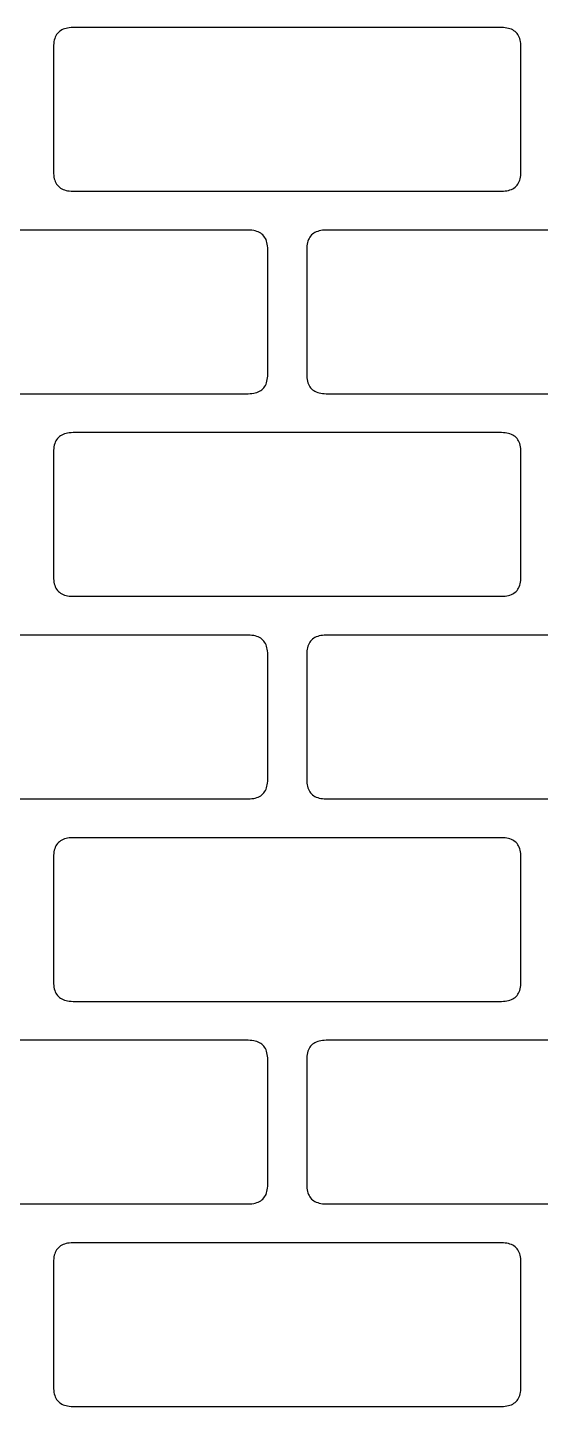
# Model space of a CAD drawing. Header units: metres. Extents: x 10 to 780, y 10 to 780.
# Drawn here: x 263.3 to 395, y 426 to 780 of the extents above; entities that cross this region are included whole.
import ezdxf

# ---------------------------------------------------------------- set-up
doc = ezdxf.new("R2010")
doc.units = ezdxf.units.M

msp = doc.modelspace()

# ---------------------------------------------------------------- linework, layer by layer
for p, q in [((271.5125, 778.9875), (271.25003, 778.75)), ((271.80002, 779.2), (271.5125, 778.9875)), ((272.11252, 779.3875), (271.80002, 779.2)), ((272.45, 779.55), (272.11252, 779.3875)), ((272.8125, 779.6875), (272.45, 779.55)), ((273.2, 779.8), (272.8125, 779.6875)), ((273.61252, 779.8875), (273.2, 779.8)), ((274.05002, 779.95), (273.61252, 779.8875)), ((274.5125, 779.9875), (274.05002, 779.95)), ((275, 780), (274.5125, 779.9875)), ((385.0001, 780.00024), (275, 780)), ((385.48758, 779.98773), (385.0001, 780.00024)), ((385.95007, 779.9502), (385.48758, 779.98773)), ((386.38757, 779.8877), (385.95007, 779.9502)), ((386.80008, 779.8002), (386.38757, 779.8877)), ((387.18756, 779.6876), (386.80008, 779.8002)), ((387.55005, 779.5501), (387.18756, 779.6876)), ((387.88754, 779.3876), (387.55005, 779.5501)), ((388.20004, 779.2001), (387.88754, 779.3876)), ((388.48755, 778.98755), (388.20004, 779.2001)), ((388.75003, 778.75006), (388.48755, 778.98755)), ((270.01257, 775.4875), (270.0001, 775)), ((270.05008, 775.95), (270.01257, 775.4875)), ((270.11258, 776.3875), (270.05008, 775.95)), ((270.20007, 776.8), (270.11258, 776.3875)), ((270.31256, 777.1875), (270.20007, 776.8)), ((270.45004, 777.55), (270.31256, 777.1875)), ((270.61255, 777.8875), (270.45004, 777.55)), ((270.80005, 778.2), (270.61255, 777.8875)), ((271.01254, 778.4875), (270.80005, 778.2)), ((271.25003, 778.75), (271.01254, 778.4875)), ((388.98752, 778.48755), (388.75003, 778.75006)), ((389.2, 778.2), (388.98752, 778.48755)), ((389.3875, 777.8875), (389.2, 778.2)), ((389.55002, 777.55), (389.3875, 777.8875)), ((389.6875, 777.1875), (389.55002, 777.55)), ((389.8, 776.8), (389.6875, 777.1875)), ((389.88748, 776.3875), (389.8, 776.8)), ((389.94998, 775.95), (389.88748, 776.3875)), ((389.9875, 775.4875), (389.94998, 775.95)), ((390, 775), (389.9875, 775.4875)), ((270.0001, 775), (270, 743)), ((390.00012, 743.0001), (390, 775)), ((270, 743), (270.0125, 742.5125)), ((270.0125, 742.5125), (270.05002, 742.05005)), ((270.05002, 742.05005), (270.11252, 741.61255)), ((270.11252, 741.61255), (270.2, 741.2001)), ((270.2, 741.2001), (270.3125, 740.81256)), ((270.3125, 740.81256), (270.45, 740.4501)), ((270.45, 740.4501), (270.61252, 740.1126)), ((270.61252, 740.1126), (270.80002, 739.8001)), ((389.20007, 739.80005), (389.38757, 740.11255)), ((389.38757, 740.11255), (389.55008, 740.4501)), ((389.55008, 740.4501), (389.6876, 740.81256)), ((389.6876, 740.81256), (389.8001, 741.2001)), ((389.8001, 741.2001), (389.8876, 741.6126)), ((389.8876, 741.6126), (389.9501, 742.0501)), ((389.9501, 742.0501), (389.9876, 742.51263)), ((389.9876, 742.51263), (390.00012, 743.0001)), ((270.80002, 739.8001), (271.0125, 739.51263)), ((271.0125, 739.51263), (271.25, 739.2501)), ((271.25, 739.2501), (271.5125, 739.01263)), ((271.5125, 739.01263), (271.80002, 738.8002)), ((271.80002, 738.8002), (272.11252, 738.6127)), ((272.11252, 738.6127), (272.45, 738.4502)), ((272.45, 738.4502), (272.81253, 738.3127)), ((272.81253, 738.3127), (273.20004, 738.2002)), ((273.20004, 738.2002), (273.61255, 738.11273)), ((273.61255, 738.11273), (274.05005, 738.05023)), ((274.05005, 738.05023), (274.51254, 738.01276)), ((274.51254, 738.01276), (275.00006, 738.00024)), ((275.00006, 738.00024), (385, 738)), ((385, 738), (385.48752, 738.0125)), ((385.48752, 738.0125), (385.95, 738.05)), ((385.95, 738.05), (386.3875, 738.1125)), ((386.3875, 738.1125), (386.80002, 738.2)), ((386.80002, 738.2), (387.18753, 738.3125)), ((387.18753, 738.3125), (387.55005, 738.45)), ((387.55005, 738.45), (387.88754, 738.6125)), ((387.88754, 738.6125), (388.20004, 738.8)), ((388.20004, 738.8), (388.48755, 739.0125)), ((388.48755, 739.0125), (388.75006, 739.25)), ((388.75006, 739.25), (388.98758, 739.5125)), ((388.98758, 739.5125), (389.20007, 739.80005)), ((320.0001, 728.00037), (210, 728)), ((320.48758, 727.98785), (320.0001, 728.00037)), ((320.95007, 727.9503), (320.48758, 727.98785)), ((321.38757, 727.88776), (320.95007, 727.9503)), ((321.80005, 727.80023), (321.38757, 727.88776)), ((322.18753, 727.6877), (321.80005, 727.80023)), ((322.55002, 727.5502), (322.18753, 727.6877)), ((322.8875, 727.38763), (322.55002, 727.5502)), ((323.2, 727.20013), (322.8875, 727.38763)), ((323.48752, 726.9876), (323.2, 727.20013)), ((323.75, 726.7501), (323.48752, 726.9876)), ((323.9875, 726.4876), (323.75, 726.7501)), ((324.19998, 726.2001), (323.9875, 726.4876)), ((324.38748, 725.8876), (324.19998, 726.2001)), ((324.55, 725.55005), (324.38748, 725.8876)), ((335.61258, 725.88763), (335.4501, 725.5502)), ((335.80008, 726.20013), (335.61258, 725.88763)), ((336.01257, 726.4876), (335.80008, 726.20013)), ((336.25006, 726.7501), (336.01257, 726.4876)), ((336.51254, 726.9876), (336.25006, 726.7501)), ((336.80005, 727.2001), (336.51254, 726.9876)), ((337.11255, 727.3876), (336.80005, 727.2001)), ((337.45004, 727.55005), (337.11255, 727.3876)), ((337.81253, 727.68756), (337.45004, 727.55005)), ((338.2, 727.80005), (337.81253, 727.68756)), ((338.61252, 727.8875), (338.2, 727.80005)), ((339.05002, 727.95), (338.61252, 727.8875)), ((339.5125, 727.9875), (339.05002, 727.95)), ((340, 728), (339.5125, 727.9875)), ((450, 728.00037), (340, 728)), ((324.6875, 725.18756), (324.55, 725.55005)), ((324.8, 724.80005), (324.6875, 725.18756)), ((324.88748, 724.3875), (324.8, 724.80005)), ((324.94998, 723.95), (324.88748, 724.3875)), ((324.9875, 723.4875), (324.94998, 723.95)), ((325, 723), (324.9875, 723.4875)), ((325.0001, 690.99994), (325, 723)), ((335.00018, 723.00024), (335, 691)), ((335.01266, 723.48773), (335.00018, 723.00024)), ((335.05014, 723.9502), (335.01266, 723.48773)), ((335.11264, 724.3877), (335.05014, 723.9502)), ((335.20013, 724.8002), (335.11264, 724.3877)), ((335.31262, 725.1877), (335.20013, 724.8002)), ((335.4501, 725.5502), (335.31262, 725.1877)), ((324.95007, 690.05), (324.98758, 690.51245)), ((324.98758, 690.51245), (325.0001, 690.99994)), ((335, 691), (335.0125, 690.5125)), ((335.0125, 690.5125), (335.05002, 690.05)), ((322.88754, 686.6125), (323.20004, 686.8)), ((323.20004, 686.8), (323.48755, 687.0125)), ((323.48755, 687.0125), (323.75006, 687.25)), ((323.75006, 687.25), (323.98758, 687.5125)), ((323.98758, 687.5125), (324.20007, 687.8)), ((324.20007, 687.8), (324.38757, 688.1125)), ((324.38757, 688.1125), (324.55008, 688.45)), ((324.55008, 688.45), (324.6876, 688.8125)), ((324.6876, 688.8125), (324.80008, 689.2)), ((324.80008, 689.2), (324.88757, 689.6125)), ((324.88757, 689.6125), (324.95007, 690.05)), ((335.05002, 690.05), (335.11252, 689.6125)), ((335.11252, 689.6125), (335.2, 689.2)), ((335.2, 689.2), (335.3125, 688.8125)), ((335.3125, 688.8125), (335.45, 688.45)), ((335.45, 688.45), (335.61252, 688.1125)), ((335.61252, 688.1125), (335.80002, 687.8)), ((335.80002, 687.8), (336.0125, 687.5125)), ((336.0125, 687.5125), (336.25, 687.25)), ((336.25, 687.25), (336.5125, 687.0125)), ((336.5125, 687.0125), (336.80002, 686.80005)), ((336.80002, 686.80005), (337.11252, 686.61255)), ((209.99998, 686.0002), (320, 686)), ((320, 686), (320.48752, 686.0125)), ((320.48752, 686.0125), (320.95, 686.05)), ((320.95, 686.05), (321.3875, 686.1125)), ((321.3875, 686.1125), (321.80002, 686.2)), ((321.80002, 686.2), (322.18753, 686.3125)), ((322.18753, 686.3125), (322.55005, 686.45)), ((322.55005, 686.45), (322.88754, 686.6125)), ((337.11252, 686.61255), (337.45, 686.4501)), ((337.45, 686.4501), (337.8125, 686.31256)), ((337.8125, 686.31256), (338.2, 686.2001)), ((338.2, 686.2001), (338.61252, 686.1126)), ((338.61252, 686.1126), (339.05002, 686.0501)), ((339.05002, 686.0501), (339.5125, 686.01263)), ((339.5125, 686.01263), (340, 686.0002)), ((340, 686.0002), (450, 686)), ((270.20007, 672.8), (270.11258, 672.3875)), ((270.31256, 673.1875), (270.20007, 672.8)), ((270.45004, 673.55), (270.31256, 673.1875)), ((270.61255, 673.8875), (270.45004, 673.55)), ((270.80005, 674.2), (270.61255, 673.8875)), ((271.01254, 674.4875), (270.80005, 674.2)), ((271.25003, 674.75), (271.01254, 674.4875)), ((271.5125, 674.9875), (271.25003, 674.75)), ((271.80002, 675.2), (271.5125, 674.9875)), ((272.11252, 675.3875), (271.80002, 675.2)), ((272.45, 675.55), (272.11252, 675.3875)), ((272.8125, 675.6875), (272.45, 675.55)), ((273.2, 675.8), (272.8125, 675.6875)), ((273.61252, 675.8875), (273.2, 675.8)), ((274.05002, 675.95), (273.61252, 675.8875)), ((274.5125, 675.9875), (274.05002, 675.95)), ((275, 676), (274.5125, 675.9875)), ((385.0001, 676.0004), (275, 676)), ((385.48758, 675.9879), (385.0001, 676.0004)), ((385.95007, 675.9504), (385.48758, 675.9879)), ((386.38757, 675.8878), (385.95007, 675.9504)), ((386.80008, 675.8003), (386.38757, 675.8878)), ((387.18756, 675.68774), (386.80008, 675.8003)), ((387.55005, 675.55023), (387.18756, 675.68774)), ((387.88754, 675.3877), (387.55005, 675.55023)), ((388.20004, 675.2002), (387.88754, 675.3877)), ((388.48755, 674.9877), (388.20004, 675.2002)), ((388.75003, 674.7501), (388.48755, 674.9877)), ((388.98752, 674.4876), (388.75003, 674.7501)), ((389.2, 674.2001), (388.98752, 674.4876)), ((389.3875, 673.8876), (389.2, 674.2001)), ((389.55002, 673.55005), (389.3875, 673.8876)), ((389.6875, 673.18756), (389.55002, 673.55005)), ((389.8, 672.80005), (389.6875, 673.18756)), ((389.88748, 672.3875), (389.8, 672.80005)), ((270.0001, 671), (270, 639)), ((270.01257, 671.4875), (270.0001, 671)), ((270.05008, 671.95), (270.01257, 671.4875)), ((270.11258, 672.3875), (270.05008, 671.95)), ((389.94998, 671.95), (389.88748, 672.3875)), ((389.9875, 671.4875), (389.94998, 671.95)), ((390, 671), (389.9875, 671.4875)), ((390.00012, 639.00024), (390, 671)), ((270, 639), (270.0125, 638.5125)), ((270.0125, 638.5125), (270.05002, 638.05005)), ((270.05002, 638.05005), (270.11252, 637.61255)), ((270.11252, 637.61255), (270.2, 637.2001)), ((389.8001, 637.20013), (389.8876, 637.6127)), ((389.8876, 637.6127), (389.9501, 638.0502)), ((389.9501, 638.0502), (389.9876, 638.5127)), ((389.9876, 638.5127), (390.00012, 639.00024)), ((270.2, 637.2001), (270.3125, 636.81256)), ((270.3125, 636.81256), (270.45, 636.4501)), ((270.45, 636.4501), (270.61252, 636.1126)), ((270.61252, 636.1126), (270.80002, 635.8001)), ((270.80002, 635.8001), (271.0125, 635.51263)), ((271.0125, 635.51263), (271.25, 635.2501)), ((271.25, 635.2501), (271.5125, 635.01263)), ((271.5125, 635.01263), (271.80002, 634.8002)), ((271.80002, 634.8002), (272.11252, 634.6127)), ((272.11252, 634.6127), (272.45, 634.4502)), ((272.45, 634.4502), (272.81253, 634.3127)), ((272.81253, 634.3127), (273.20004, 634.2002)), ((273.20004, 634.2002), (273.61255, 634.11273)), ((273.61255, 634.11273), (274.05005, 634.05023)), ((274.05005, 634.05023), (274.51254, 634.01276)), ((274.51254, 634.01276), (275.00006, 634.00024)), ((275.00006, 634.00024), (385, 634)), ((385, 634), (385.48752, 634.0125)), ((385.48752, 634.0125), (385.95, 634.05)), ((385.95, 634.05), (386.3875, 634.1125)), ((386.3875, 634.1125), (386.80002, 634.2)), ((386.80002, 634.2), (387.18753, 634.3125)), ((387.18753, 634.3125), (387.55005, 634.45)), ((387.55005, 634.45), (387.88754, 634.61255)), ((387.88754, 634.61255), (388.20004, 634.80005)), ((388.20004, 634.80005), (388.48755, 635.0126)), ((388.48755, 635.0126), (388.75006, 635.25006)), ((388.75006, 635.25006), (388.98758, 635.5126)), ((388.98758, 635.5126), (389.20007, 635.8001)), ((389.20007, 635.8001), (389.38757, 636.1126)), ((389.38757, 636.1126), (389.55008, 636.45013)), ((389.55008, 636.45013), (389.6876, 636.8126)), ((389.6876, 636.8126), (389.8001, 637.20013)), ((320.0001, 623.99994), (210, 624)), ((320.48758, 623.9874), (320.0001, 623.99994)), ((320.95007, 623.94995), (320.48758, 623.9874)), ((321.38757, 623.88745), (320.95007, 623.94995)), ((321.80005, 623.8), (321.38757, 623.88745)), ((322.18753, 623.6875), (321.80005, 623.8)), ((322.55002, 623.55), (322.18753, 623.6875)), ((322.8875, 623.3875), (322.55002, 623.55)), ((323.2, 623.2), (322.8875, 623.3875)), ((323.48752, 622.9875), (323.2, 623.2)), ((336.80005, 623.2001), (336.51254, 622.9876)), ((337.11255, 623.3876), (336.80005, 623.2001)), ((337.45004, 623.55005), (337.11255, 623.3876)), ((337.81253, 623.68756), (337.45004, 623.55005)), ((338.2, 623.80005), (337.81253, 623.68756)), ((338.61252, 623.8875), (338.2, 623.80005)), ((339.05002, 623.95), (338.61252, 623.8875)), ((339.5125, 623.9875), (339.05002, 623.95)), ((340, 624), (339.5125, 623.9875)), ((450, 623.99994), (340, 624)), ((323.75, 622.75), (323.48752, 622.9875)), ((323.9875, 622.4875), (323.75, 622.75)), ((324.19998, 622.2), (323.9875, 622.4875)), ((324.38748, 621.8875), (324.19998, 622.2)), ((324.55, 621.55), (324.38748, 621.8875)), ((324.6875, 621.1875), (324.55, 621.55)), ((324.8, 620.8), (324.6875, 621.1875)), ((324.88748, 620.3875), (324.8, 620.8)), ((324.94998, 619.95), (324.88748, 620.3875)), ((324.9875, 619.4875), (324.94998, 619.95)), ((335.05014, 619.95026), (335.01266, 619.4878)), ((335.11264, 620.38776), (335.05014, 619.95026)), ((335.20013, 620.80023), (335.11264, 620.38776)), ((335.31262, 621.1877), (335.20013, 620.80023)), ((335.4501, 621.5502), (335.31262, 621.1877)), ((335.61258, 621.88763), (335.4501, 621.5502)), ((335.80008, 622.20013), (335.61258, 621.88763)), ((336.01257, 622.4876), (335.80008, 622.20013)), ((336.25006, 622.7501), (336.01257, 622.4876)), ((336.51254, 622.9876), (336.25006, 622.7501)), ((325, 619), (324.9875, 619.4875)), ((325.0001, 587.0004), (325, 619)), ((335.00018, 619.0003), (335, 587)), ((335.01266, 619.4878), (335.00018, 619.0003)), ((324.20007, 583.8002), (324.38757, 584.1127)), ((324.38757, 584.1127), (324.55008, 584.4502)), ((324.55008, 584.4502), (324.6876, 584.81274)), ((324.6876, 584.81274), (324.80008, 585.20026)), ((324.80008, 585.20026), (324.88757, 585.6128)), ((324.88757, 585.6128), (324.95007, 586.05035)), ((324.95007, 586.05035), (324.98758, 586.5129)), ((324.98758, 586.5129), (325.0001, 587.0004)), ((335, 587), (335.0125, 586.5125)), ((335.0125, 586.5125), (335.05002, 586.05005)), ((335.05002, 586.05005), (335.11252, 585.61255)), ((335.11252, 585.61255), (335.2, 585.2001)), ((335.2, 585.2001), (335.3125, 584.81256)), ((335.3125, 584.81256), (335.45, 584.4501)), ((335.45, 584.4501), (335.61252, 584.1126)), ((335.61252, 584.1126), (335.80002, 583.8001)), ((209.99998, 582.00024), (320, 582)), ((320, 582), (320.48752, 582.0125)), ((320.48752, 582.0125), (320.95, 582.05)), ((320.95, 582.05), (321.3875, 582.1125)), ((321.3875, 582.1125), (321.80002, 582.2)), ((321.80002, 582.2), (322.18753, 582.3125)), ((322.18753, 582.3125), (322.55005, 582.45)), ((322.55005, 582.45), (322.88754, 582.61255)), ((322.88754, 582.61255), (323.20004, 582.80005)), ((323.20004, 582.80005), (323.48755, 583.0126)), ((323.48755, 583.0126), (323.75006, 583.2501)), ((323.75006, 583.2501), (323.98758, 583.51263)), ((323.98758, 583.51263), (324.20007, 583.8002)), ((335.80002, 583.8001), (336.0125, 583.51263)), ((336.0125, 583.51263), (336.25, 583.2501)), ((336.25, 583.2501), (336.5125, 583.01263)), ((336.5125, 583.01263), (336.80002, 582.8002)), ((336.80002, 582.8002), (337.11252, 582.6127)), ((337.11252, 582.6127), (337.45, 582.4502)), ((337.45, 582.4502), (337.8125, 582.3127)), ((337.8125, 582.3127), (338.2, 582.2002)), ((338.2, 582.2002), (338.61252, 582.11273)), ((338.61252, 582.11273), (339.05002, 582.05023)), ((339.05002, 582.05023), (339.5125, 582.01276)), ((339.5125, 582.01276), (340, 582.00024)), ((340, 582.00024), (450, 582)), ((270.80005, 570.2), (270.61255, 569.8875)), ((271.01254, 570.4875), (270.80005, 570.2)), ((271.25003, 570.75), (271.01254, 570.4875)), ((271.5125, 570.9875), (271.25003, 570.75)), ((271.80002, 571.2), (271.5125, 570.9875)), ((272.11252, 571.3875), (271.80002, 571.2)), ((272.45, 571.55), (272.11252, 571.3875)), ((272.8125, 571.6875), (272.45, 571.55)), ((273.2, 571.8), (272.8125, 571.6875)), ((273.61252, 571.8875), (273.2, 571.8)), ((274.05002, 571.95), (273.61252, 571.8875)), ((274.5125, 571.9875), (274.05002, 571.95)), ((275, 572), (274.5125, 571.9875)), ((385.0001, 572), (275, 572)), ((385.48758, 571.9875), (385.0001, 572)), ((385.95007, 571.95), (385.48758, 571.9875)), ((386.38757, 571.8875), (385.95007, 571.95)), ((386.80008, 571.8), (386.38757, 571.8875)), ((387.18756, 571.6875), (386.80008, 571.8)), ((387.55005, 571.55), (387.18756, 571.6875)), ((387.88754, 571.3875), (387.55005, 571.55)), ((388.20004, 571.2), (387.88754, 571.3875)), ((388.48755, 570.9875), (388.20004, 571.2)), ((388.75003, 570.75), (388.48755, 570.9875)), ((388.98752, 570.4875), (388.75003, 570.75)), ((389.2, 570.2), (388.98752, 570.4875)), ((389.3875, 569.8875), (389.2, 570.2)), ((270.0001, 567.0001), (270, 535)), ((270.01257, 567.4876), (270.0001, 567.0001)), ((270.05008, 567.9501), (270.01257, 567.4876)), ((270.11258, 568.3876), (270.05008, 567.9501)), ((270.20007, 568.80005), (270.11258, 568.3876)), ((270.31256, 569.18756), (270.20007, 568.80005)), ((270.45004, 569.55005), (270.31256, 569.18756)), ((270.61255, 569.8875), (270.45004, 569.55005)), ((389.55002, 569.55), (389.3875, 569.8875)), ((389.6875, 569.1875), (389.55002, 569.55)), ((389.8, 568.8), (389.6875, 569.1875)), ((389.88748, 568.3875), (389.8, 568.8)), ((389.94998, 567.95), (389.88748, 568.3875)), ((389.9875, 567.4875), (389.94998, 567.95)), ((390, 567), (389.9875, 567.4875)), ((390.00012, 535.0001), (390, 567)), ((270, 535), (270.0125, 534.5125)), ((389.9876, 534.51263), (390.00012, 535.0001)), ((270.0125, 534.5125), (270.05002, 534.05005)), ((270.05002, 534.05005), (270.11252, 533.61255)), ((270.11252, 533.61255), (270.2, 533.2001)), ((270.2, 533.2001), (270.3125, 532.81256)), ((270.3125, 532.81256), (270.45, 532.4501)), ((270.45, 532.4501), (270.61252, 532.11255)), ((270.61252, 532.11255), (270.80002, 531.80005)), ((270.80002, 531.80005), (271.0125, 531.5126)), ((271.0125, 531.5126), (271.25, 531.25006)), ((271.25, 531.25006), (271.5125, 531.0126)), ((271.5125, 531.0126), (271.80002, 530.80005)), ((388.20004, 530.8), (388.48755, 531.0125)), ((388.48755, 531.0125), (388.75006, 531.25)), ((388.75006, 531.25), (388.98758, 531.5125)), ((388.98758, 531.5125), (389.20007, 531.80005)), ((389.20007, 531.80005), (389.38757, 532.11255)), ((389.38757, 532.11255), (389.55008, 532.4501)), ((389.55008, 532.4501), (389.6876, 532.81256)), ((389.6876, 532.81256), (389.8001, 533.2001)), ((389.8001, 533.2001), (389.8876, 533.6126)), ((389.8876, 533.6126), (389.9501, 534.0501)), ((389.9501, 534.0501), (389.9876, 534.51263)), ((271.80002, 530.80005), (272.11252, 530.61255)), ((272.11252, 530.61255), (272.45, 530.4501)), ((272.45, 530.4501), (272.81253, 530.31256)), ((272.81253, 530.31256), (273.20004, 530.2001)), ((273.20004, 530.2001), (273.61255, 530.11255)), ((273.61255, 530.11255), (274.05005, 530.05005)), ((274.05005, 530.05005), (274.51254, 530.0126)), ((274.51254, 530.0126), (275.00006, 530.00006)), ((275.00006, 530.00006), (385, 530)), ((385, 530), (385.48752, 530.0125)), ((385.48752, 530.0125), (385.95, 530.05)), ((385.95, 530.05), (386.3875, 530.1125)), ((386.3875, 530.1125), (386.80002, 530.2)), ((386.80002, 530.2), (387.18753, 530.3125)), ((387.18753, 530.3125), (387.55005, 530.45)), ((387.55005, 530.45), (387.88754, 530.6125)), ((387.88754, 530.6125), (388.20004, 530.8)), ((320.0001, 520.00024), (210, 520)), ((320.48758, 519.98773), (320.0001, 520.00024)), ((320.95007, 519.9502), (320.48758, 519.98773)), ((321.38757, 519.8877), (320.95007, 519.9502)), ((321.80005, 519.8002), (321.38757, 519.8877)), ((322.18753, 519.6877), (321.80005, 519.8002)), ((322.55002, 519.5502), (322.18753, 519.6877)), ((322.8875, 519.38763), (322.55002, 519.5502)), ((323.2, 519.20013), (322.8875, 519.38763)), ((323.48752, 518.9876), (323.2, 519.20013)), ((323.75, 518.7501), (323.48752, 518.9876)), ((323.9875, 518.4876), (323.75, 518.7501)), ((324.19998, 518.2001), (323.9875, 518.4876)), ((324.38748, 517.8876), (324.19998, 518.2001)), ((324.55, 517.55005), (324.38748, 517.8876)), ((324.6875, 517.18756), (324.55, 517.55005)), ((324.8, 516.80005), (324.6875, 517.18756)), ((335.31262, 517.18756), (335.20013, 516.80005)), ((335.4501, 517.55005), (335.31262, 517.18756)), ((335.61258, 517.8875), (335.4501, 517.55005)), ((335.80008, 518.2), (335.61258, 517.8875)), ((336.01257, 518.4875), (335.80008, 518.2)), ((336.25006, 518.75), (336.01257, 518.4875)), ((336.51254, 518.9875), (336.25006, 518.75)), ((336.80005, 519.2), (336.51254, 518.9875)), ((337.11255, 519.3875), (336.80005, 519.2)), ((337.45004, 519.55), (337.11255, 519.3875)), ((337.81253, 519.6875), (337.45004, 519.55)), ((338.2, 519.8), (337.81253, 519.6875)), ((338.61252, 519.8875), (338.2, 519.8)), ((339.05002, 519.95), (338.61252, 519.8875)), ((339.5125, 519.9875), (339.05002, 519.95)), ((340, 520), (339.5125, 519.9875)), ((450, 520.00024), (340, 520)), ((324.88748, 516.3875), (324.8, 516.80005)), ((324.94998, 515.95), (324.88748, 516.3875)), ((324.9875, 515.4875), (324.94998, 515.95)), ((325, 515), (324.9875, 515.4875)), ((325.0001, 483.00012), (325, 515)), ((335.00018, 515.0001), (335, 483)), ((335.01266, 515.4876), (335.00018, 515.0001)), ((335.05014, 515.9501), (335.01266, 515.4876)), ((335.11264, 516.3876), (335.05014, 515.9501)), ((335.20013, 516.80005), (335.11264, 516.3876)), ((324.80008, 481.20007), (324.88757, 481.61258)), ((324.88757, 481.61258), (324.95007, 482.05008)), ((324.95007, 482.05008), (324.98758, 482.5126)), ((324.98758, 482.5126), (325.0001, 483.00012)), ((335, 483), (335.0125, 482.5125)), ((335.0125, 482.5125), (335.05002, 482.05002)), ((335.05002, 482.05002), (335.11252, 481.61252)), ((335.11252, 481.61252), (335.2, 481.2)), ((209.99998, 478.00015), (320, 478)), ((320, 478), (320.48752, 478.0125)), ((320.48752, 478.0125), (320.95, 478.05002)), ((320.95, 478.05002), (321.3875, 478.11252)), ((321.3875, 478.11252), (321.80002, 478.2)), ((321.80002, 478.2), (322.18753, 478.3125)), ((322.18753, 478.3125), (322.55005, 478.45)), ((322.55005, 478.45), (322.88754, 478.61252)), ((322.88754, 478.61252), (323.20004, 478.80002)), ((323.20004, 478.80002), (323.48755, 479.0125)), ((323.48755, 479.0125), (323.75006, 479.25003)), ((323.75006, 479.25003), (323.98758, 479.51254)), ((323.98758, 479.51254), (324.20007, 479.80005)), ((324.20007, 479.80005), (324.38757, 480.11255)), ((324.38757, 480.11255), (324.55008, 480.45004)), ((324.55008, 480.45004), (324.6876, 480.81256)), ((324.6876, 480.81256), (324.80008, 481.20007)), ((335.2, 481.2), (335.3125, 480.8125)), ((335.3125, 480.8125), (335.45, 480.45)), ((335.45, 480.45), (335.61252, 480.11252)), ((335.61252, 480.11252), (335.80002, 479.80002)), ((335.80002, 479.80002), (336.0125, 479.5125)), ((336.0125, 479.5125), (336.25, 479.25003)), ((336.25, 479.25003), (336.5125, 479.01254)), ((336.5125, 479.01254), (336.80002, 478.80005)), ((336.80002, 478.80005), (337.11252, 478.61255)), ((337.11252, 478.61255), (337.45, 478.45007)), ((337.45, 478.45007), (337.8125, 478.3126)), ((337.8125, 478.3126), (338.2, 478.2001)), ((338.2, 478.2001), (338.61252, 478.1126)), ((338.61252, 478.1126), (339.05002, 478.0501)), ((339.05002, 478.0501), (339.5125, 478.01263)), ((339.5125, 478.01263), (340, 478.00015)), ((340, 478.00015), (450, 478)), ((272.11252, 467.38748), (271.80002, 467.19998)), ((272.45, 467.55), (272.11252, 467.38748)), ((272.8125, 467.6875), (272.45, 467.55)), ((273.2, 467.8), (272.8125, 467.6875)), ((273.61252, 467.88748), (273.2, 467.8)), ((274.05002, 467.94998), (273.61252, 467.88748)), ((274.5125, 467.9875), (274.05002, 467.94998)), ((275, 468), (274.5125, 467.9875)), ((385.0001, 468.00027), (275, 468)), ((385.48758, 467.98773), (385.0001, 468.00027)), ((385.95007, 467.9502), (385.48758, 467.98773)), ((386.38757, 467.88766), (385.95007, 467.9502)), ((386.80008, 467.80014), (386.38757, 467.88766)), ((387.18756, 467.68762), (386.80008, 467.80014)), ((387.55005, 467.5501), (387.18756, 467.68762)), ((387.88754, 467.3876), (387.55005, 467.5501)), ((388.20004, 467.20007), (387.88754, 467.3876)), ((270.05008, 463.94998), (270.01257, 463.4875)), ((270.11258, 464.38748), (270.05008, 463.94998)), ((270.20007, 464.8), (270.11258, 464.38748)), ((270.31256, 465.1875), (270.20007, 464.8)), ((270.45004, 465.55), (270.31256, 465.1875)), ((270.61255, 465.88748), (270.45004, 465.55)), ((270.80005, 466.19998), (270.61255, 465.88748)), ((271.01254, 466.4875), (270.80005, 466.19998)), ((271.25003, 466.75), (271.01254, 466.4875)), ((271.5125, 466.9875), (271.25003, 466.75)), ((271.80002, 467.19998), (271.5125, 466.9875)), ((388.48755, 466.98755), (388.20004, 467.20007)), ((388.75003, 466.75003), (388.48755, 466.98755)), ((388.98752, 466.48752), (388.75003, 466.75003)), ((389.2, 466.2), (388.98752, 466.48752)), ((389.3875, 465.8875), (389.2, 466.2)), ((389.55002, 465.55002), (389.3875, 465.8875)), ((389.6875, 465.1875), (389.55002, 465.55002)), ((389.8, 464.8), (389.6875, 465.1875)), ((389.88748, 464.38748), (389.8, 464.8)), ((389.94998, 463.94998), (389.88748, 464.38748)), ((389.9875, 463.4875), (389.94998, 463.94998)), ((270.0001, 463), (270, 431)), ((270.01257, 463.4875), (270.0001, 463)), ((390, 463), (389.9875, 463.4875)), ((390.00012, 431.0002), (390, 463)), ((270, 431), (270.0125, 430.5125)), ((270.0125, 430.5125), (270.05002, 430.05002)), ((270.05002, 430.05002), (270.11252, 429.61252)), ((270.11252, 429.61252), (270.2, 429.2)), ((270.2, 429.2), (270.3125, 428.8125)), ((270.3125, 428.8125), (270.45, 428.45)), ((270.45, 428.45), (270.61252, 428.11252)), ((389.38757, 428.11258), (389.55008, 428.4501)), ((389.55008, 428.4501), (389.6876, 428.81262)), ((389.6876, 428.81262), (389.8001, 429.20013)), ((389.8001, 429.20013), (389.8876, 429.61264)), ((389.8876, 429.61264), (389.9501, 430.05017)), ((389.9501, 430.05017), (389.9876, 430.5127)), ((389.9876, 430.5127), (390.00012, 431.0002)), ((270.61252, 428.11252), (270.80002, 427.80002)), ((270.80002, 427.80002), (271.0125, 427.5125)), ((271.0125, 427.5125), (271.25, 427.25003)), ((271.25, 427.25003), (271.5125, 427.01254)), ((271.5125, 427.01254), (271.80002, 426.80005)), ((271.80002, 426.80005), (272.11252, 426.61255)), ((272.11252, 426.61255), (272.45, 426.45004)), ((272.45, 426.45004), (272.81253, 426.31256)), ((272.81253, 426.31256), (273.20004, 426.20007)), ((273.20004, 426.20007), (273.61255, 426.11258)), ((273.61255, 426.11258), (274.05005, 426.05008)), ((274.05005, 426.05008), (274.51254, 426.01257)), ((274.51254, 426.01257), (275.00006, 426.0001)), ((275.00006, 426.0001), (385, 426)), ((385, 426), (385.48752, 426.0125)), ((385.48752, 426.0125), (385.95, 426.05002)), ((385.95, 426.05002), (386.3875, 426.11252)), ((386.3875, 426.11252), (386.80002, 426.2)), ((386.80002, 426.2), (387.18753, 426.31253)), ((387.18753, 426.31253), (387.55005, 426.45004)), ((387.55005, 426.45004), (387.88754, 426.61255)), ((387.88754, 426.61255), (388.20004, 426.80005)), ((388.20004, 426.80005), (388.48755, 427.01254)), ((388.48755, 427.01254), (388.75006, 427.25006)), ((388.75006, 427.25006), (388.98758, 427.51257)), ((388.98758, 427.51257), (389.20007, 427.80008)), ((389.20007, 427.80008), (389.38757, 428.11258))]:
    msp.add_line(p, q)

doc.saveas('drawing.dxf')
